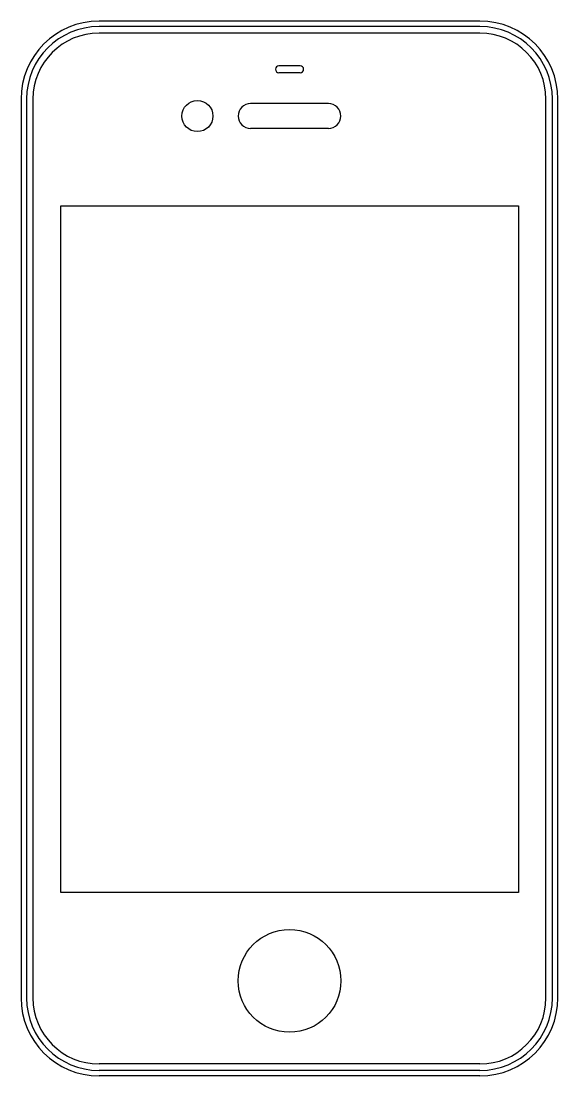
# Model space of a CAD drawing. Header units: millimetres. Extents: x 193 to 252, y 147 to 262.
import ezdxf

# ---------------------------------------------------------------- set-up
doc = ezdxf.new("R2010")
doc.units = ezdxf.units.MM

msp = doc.modelspace()

# ---------------------------------------------------------------- linework, layer by layer
for p, q in [((243.22, 262.4), (201.67, 262.4)), ((243.22, 261.8), (201.67, 261.8)), ((243.22, 261.1), (201.67, 261.1)), ((223.61, 257.53), (221.29, 257.53)), ((223.61, 256.77), (221.29, 256.77)), ((193.17, 253.9), (193.17, 155.9)), ((193.77, 253.9), (193.77, 155.9)), ((194.47, 253.9), (194.47, 155.9)), ((226.7, 253.4), (218.2, 253.4)), ((250.42, 155.9), (250.42, 253.9)), ((251.12, 155.9), (251.12, 253.9)), ((251.72, 155.9), (251.72, 253.9)), ((226.7, 250.7), (218.2, 250.7)), ((197.49, 242.27), (247.41, 242.27)), ((197.49, 167.39), (197.49, 242.27)), ((247.41, 242.27), (247.41, 167.39)), ((247.41, 167.39), (197.49, 167.39)), ((243.22, 148.7), (201.67, 148.7)), ((243.22, 148), (201.67, 148)), ((243.22, 147.4), (201.67, 147.4))]:
    msp.add_line(p, q)
for centre, radius in [((212.4, 252.05), 1.7), ((222.45, 157.76), 5.6)]:
    msp.add_circle(centre, radius)
for centre, radius, start, end in [((201.67, 253.9), 8.5, 90, 180), ((243.22, 253.9), 8.5, 0, 90), ((201.67, 253.9), 7.9, 90, 180), ((201.67, 253.9), 7.2, 90, 180), ((243.22, 253.9), 7.9, 0, 90), ((243.22, 253.9), 7.2, 0, 90), ((221.29, 257.15), 0.38, 90, 270), ((223.61, 257.15), 0.38, 270, 90), ((218.2, 252.05), 1.35, 90, 270), ((226.7, 252.05), 1.35, 270, 90), ((201.67, 155.9), 8.5, 180, 270), ((201.67, 155.9), 7.9, 180, 270), ((201.67, 155.9), 7.2, 180, 270), ((243.22, 155.9), 8.5, 270, 0), ((243.22, 155.9), 7.9, 270, 0), ((243.22, 155.9), 7.2, 270, 0)]:
    msp.add_arc(centre, radius, start, end)

doc.saveas('drawing.dxf')
